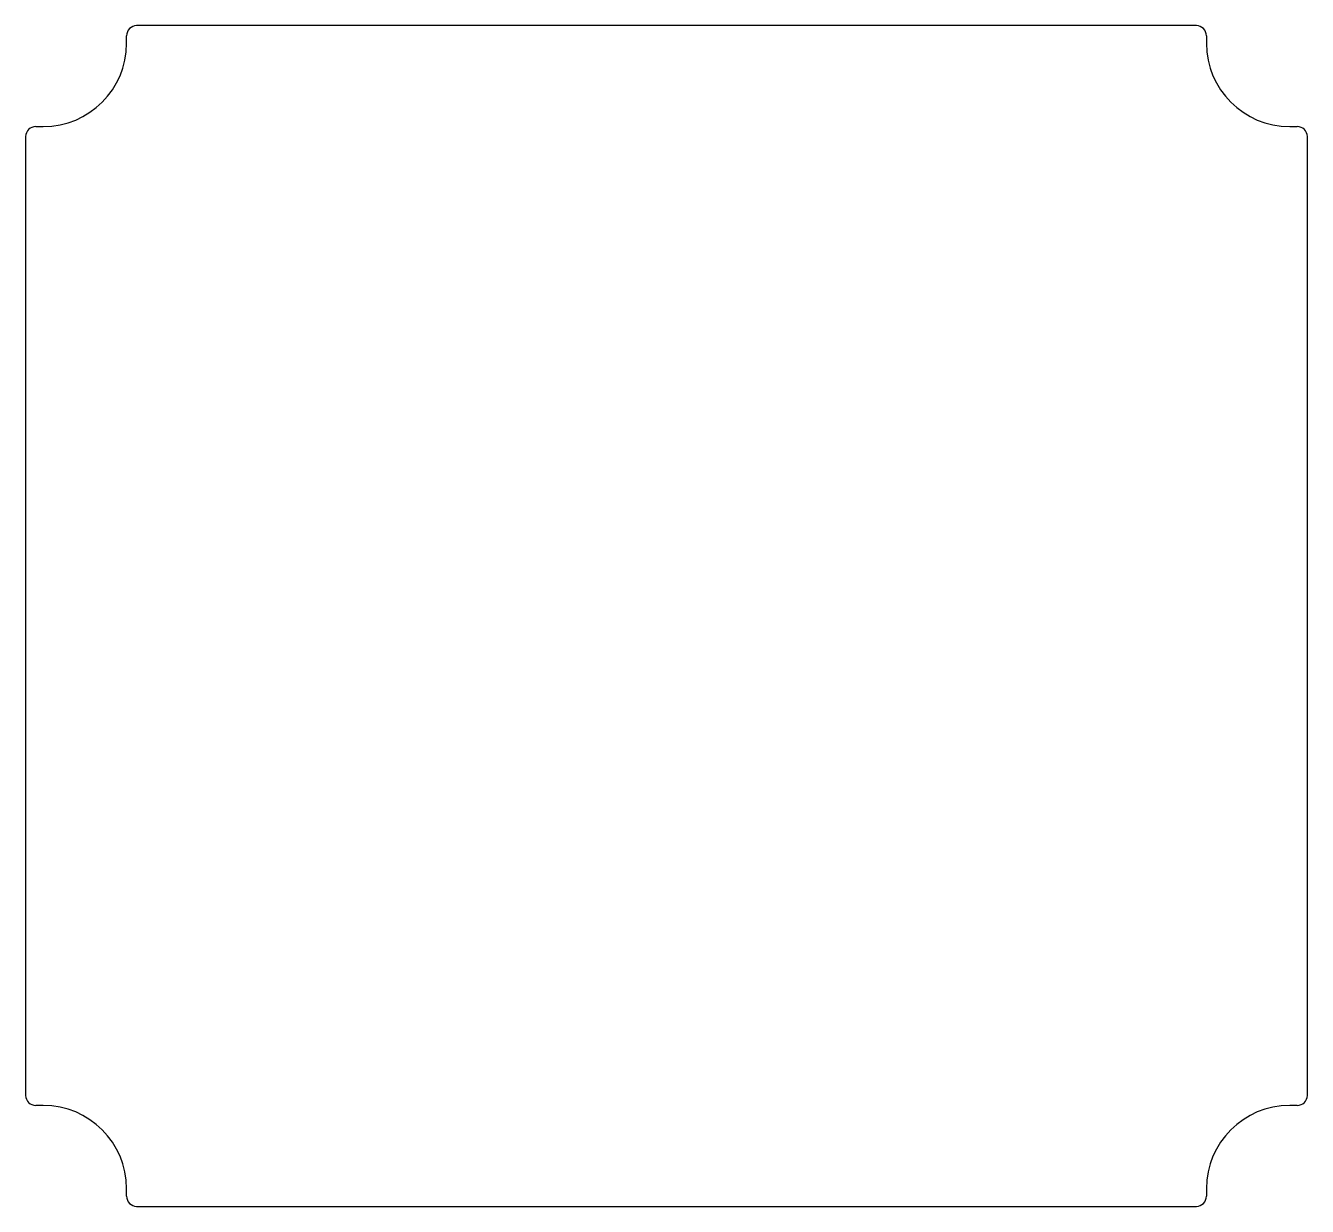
# Model space of a CAD drawing. Header units: millimetres. Extents: x 0 to 508, y -468 to 0.
import ezdxf

# ---------------------------------------------------------------- set-up
doc = ezdxf.new("R2010")
doc.units = ezdxf.units.MM

msp = doc.modelspace()

# ---------------------------------------------------------------- linework, layer by layer
at = {"color": 7, "linetype": 'Continuous', "lineweight": 25}
for p, q in [((464, 0), (44, 0)), ((40, -7), (40, -4)), ((468, -4), (468, -7)), ((4, -40), (7, -40)), ((501, -40), (504, -40)), ((0, -44), (0, -424)), ((508, -424), (508, -44)), ((7, -428), (4, -428)), ((504, -428), (501, -428)), ((40, -464), (40, -461)), ((468, -461), (468, -464)), ((44, -468), (464, -468))]:
    msp.add_line(p, q, dxfattribs=at)
for centre, radius, start, end in [((44, -4), 4, 90, 180), ((464, -4), 4, 0, 90), ((7, -7), 33, 270, 0), ((501, -7), 33, 180, 270), ((4, -44), 4, 90, 180), ((504, -44), 4, 0, 90), ((4, -424), 4, 180, 270), ((504, -424), 4, 270, 0), ((7, -461), 33, 0, 90), ((501, -461), 33, 90, 180), ((44, -464), 4, 180, 270), ((464, -464), 4, 270, 0)]:
    msp.add_arc(centre, radius, start, end, dxfattribs=at)

doc.saveas('drawing.dxf')
